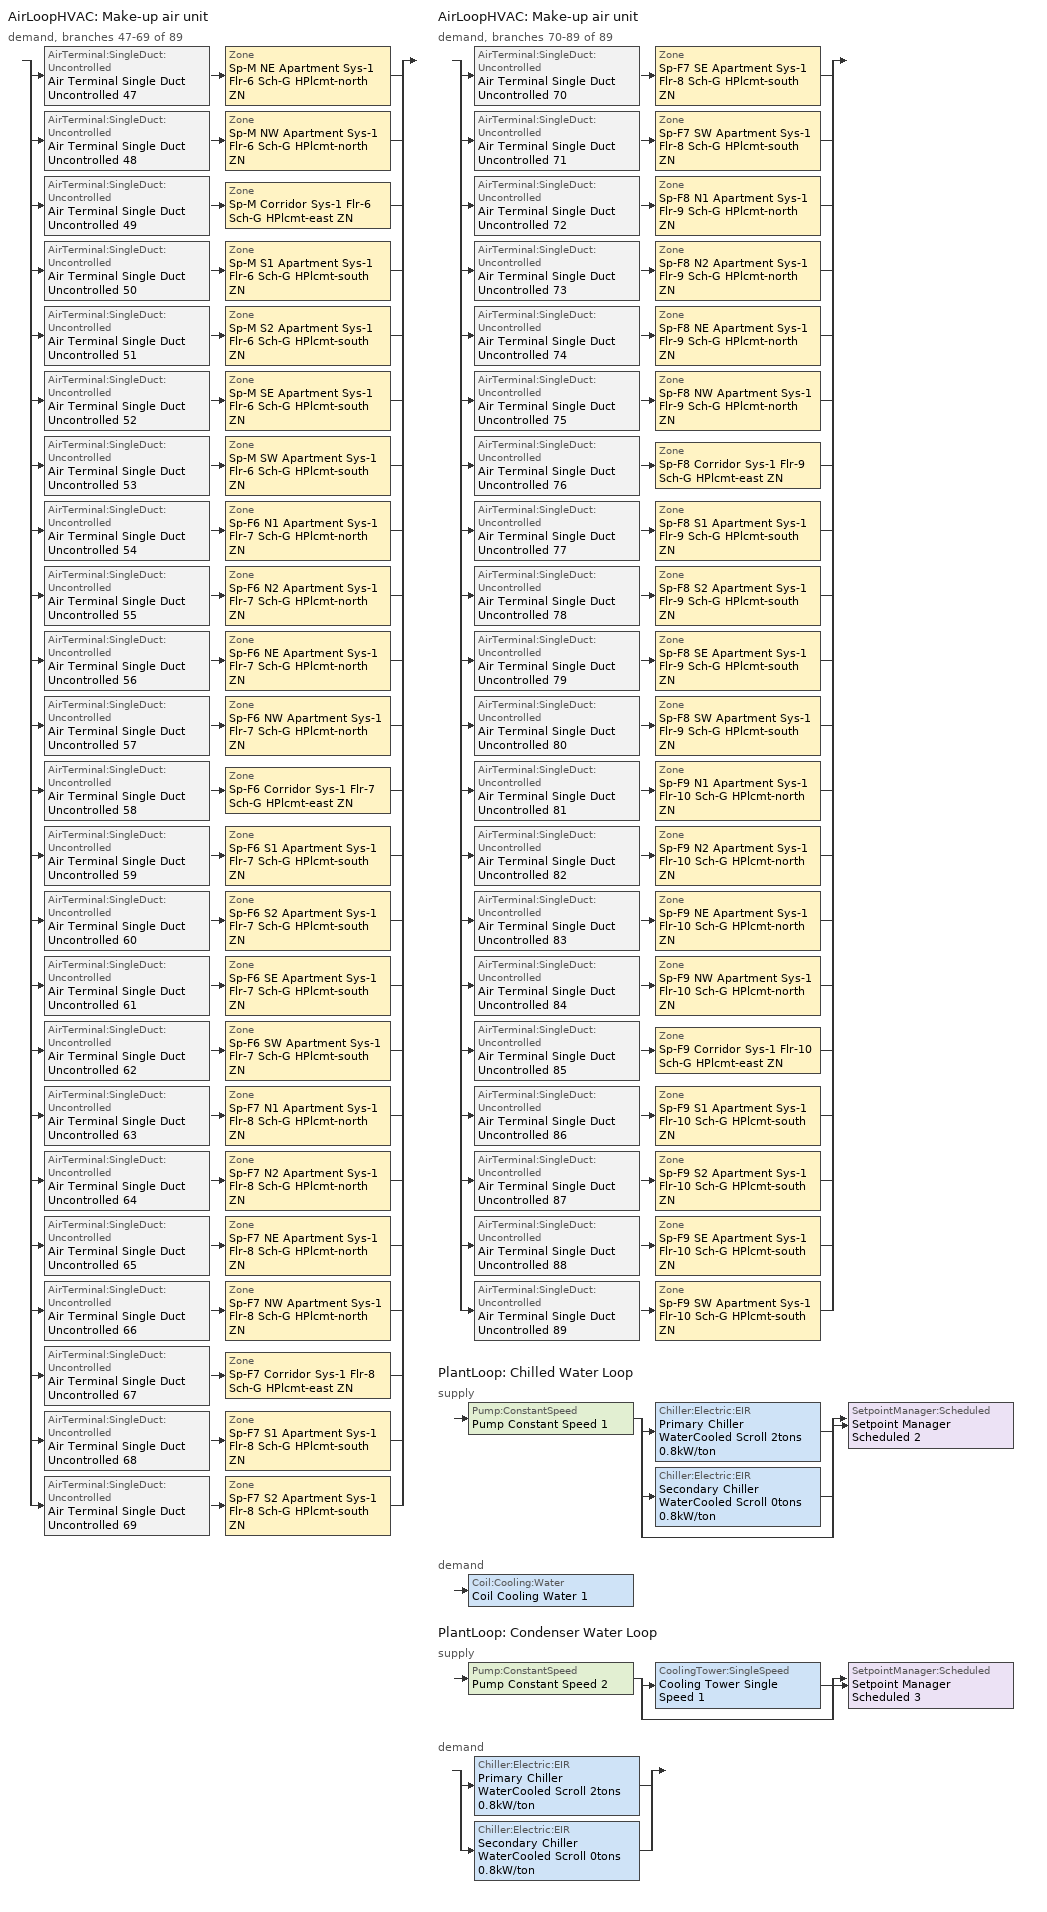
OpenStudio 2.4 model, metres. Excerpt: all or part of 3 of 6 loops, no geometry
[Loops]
AirLoopHVAC 'Make-up air unit'
 demand, branches 47-69 of 89: split
  | AirTerminal:SingleDuct:Uncontrolled 'Air Terminal Single Duct Uncontrolled 47' > Zone 'Sp-M NE Apartment Sys-1 Flr-6 Sch-G HPlcmt-north ZN'
  | AirTerminal:SingleDuct:Uncontrolled 'Air Terminal Single Duct Uncontrolled 48' > Zone 'Sp-M NW Apartment Sys-1 Flr-6 Sch-G HPlcmt-north ZN'
  | AirTerminal:SingleDuct:Uncontrolled 'Air Terminal Single Duct Uncontrolled 49' > Zone 'Sp-M Corridor Sys-1 Flr-6 Sch-G HPlcmt-east ZN'
  | AirTerminal:SingleDuct:Uncontrolled 'Air Terminal Single Duct Uncontrolled 50' > Zone 'Sp-M S1 Apartment Sys-1 Flr-6 Sch-G HPlcmt-south ZN'
  | AirTerminal:SingleDuct:Uncontrolled 'Air Terminal Single Duct Uncontrolled 51' > Zone 'Sp-M S2 Apartment Sys-1 Flr-6 Sch-G HPlcmt-south ZN'
  | AirTerminal:SingleDuct:Uncontrolled 'Air Terminal Single Duct Uncontrolled 52' > Zone 'Sp-M SE Apartment Sys-1 Flr-6 Sch-G HPlcmt-south ZN'
  | AirTerminal:SingleDuct:Uncontrolled 'Air Terminal Single Duct Uncontrolled 53' > Zone 'Sp-M SW Apartment Sys-1 Flr-6 Sch-G HPlcmt-south ZN'
  | AirTerminal:SingleDuct:Uncontrolled 'Air Terminal Single Duct Uncontrolled 54' > Zone 'Sp-F6 N1 Apartment Sys-1 Flr-7 Sch-G HPlcmt-north ZN'
  | AirTerminal:SingleDuct:Uncontrolled 'Air Terminal Single Duct Uncontrolled 55' > Zone 'Sp-F6 N2 Apartment Sys-1 Flr-7 Sch-G HPlcmt-north ZN'
  | AirTerminal:SingleDuct:Uncontrolled 'Air Terminal Single Duct Uncontrolled 56' > Zone 'Sp-F6 NE Apartment Sys-1 Flr-7 Sch-G HPlcmt-north ZN'
  | AirTerminal:SingleDuct:Uncontrolled 'Air Terminal Single Duct Uncontrolled 57' > Zone 'Sp-F6 NW Apartment Sys-1 Flr-7 Sch-G HPlcmt-north ZN'
  | AirTerminal:SingleDuct:Uncontrolled 'Air Terminal Single Duct Uncontrolled 58' > Zone 'Sp-F6 Corridor Sys-1 Flr-7 Sch-G HPlcmt-east ZN'
  | AirTerminal:SingleDuct:Uncontrolled 'Air Terminal Single Duct Uncontrolled 59' > Zone 'Sp-F6 S1 Apartment Sys-1 Flr-7 Sch-G HPlcmt-south ZN'
  | AirTerminal:SingleDuct:Uncontrolled 'Air Terminal Single Duct Uncontrolled 60' > Zone 'Sp-F6 S2 Apartment Sys-1 Flr-7 Sch-G HPlcmt-south ZN'
  | AirTerminal:SingleDuct:Uncontrolled 'Air Terminal Single Duct Uncontrolled 61' > Zone 'Sp-F6 SE Apartment Sys-1 Flr-7 Sch-G HPlcmt-south ZN'
  | AirTerminal:SingleDuct:Uncontrolled 'Air Terminal Single Duct Uncontrolled 62' > Zone 'Sp-F6 SW Apartment Sys-1 Flr-7 Sch-G HPlcmt-south ZN'
  | AirTerminal:SingleDuct:Uncontrolled 'Air Terminal Single Duct Uncontrolled 63' > Zone 'Sp-F7 N1 Apartment Sys-1 Flr-8 Sch-G HPlcmt-north ZN'
  | AirTerminal:SingleDuct:Uncontrolled 'Air Terminal Single Duct Uncontrolled 64' > Zone 'Sp-F7 N2 Apartment Sys-1 Flr-8 Sch-G HPlcmt-north ZN'
  | AirTerminal:SingleDuct:Uncontrolled 'Air Terminal Single Duct Uncontrolled 65' > Zone 'Sp-F7 NE Apartment Sys-1 Flr-8 Sch-G HPlcmt-north ZN'
  | AirTerminal:SingleDuct:Uncontrolled 'Air Terminal Single Duct Uncontrolled 66' > Zone 'Sp-F7 NW Apartment Sys-1 Flr-8 Sch-G HPlcmt-north ZN'
  | AirTerminal:SingleDuct:Uncontrolled 'Air Terminal Single Duct Uncontrolled 67' > Zone 'Sp-F7 Corridor Sys-1 Flr-8 Sch-G HPlcmt-east ZN'
  | AirTerminal:SingleDuct:Uncontrolled 'Air Terminal Single Duct Uncontrolled 68' > Zone 'Sp-F7 S1 Apartment Sys-1 Flr-8 Sch-G HPlcmt-south ZN'
  | AirTerminal:SingleDuct:Uncontrolled 'Air Terminal Single Duct Uncontrolled 69' > Zone 'Sp-F7 S2 Apartment Sys-1 Flr-8 Sch-G HPlcmt-south ZN'
AirLoopHVAC 'Make-up air unit'
 demand, branches 70-89 of 89: split
  | AirTerminal:SingleDuct:Uncontrolled 'Air Terminal Single Duct Uncontrolled 70' > Zone 'Sp-F7 SE Apartment Sys-1 Flr-8 Sch-G HPlcmt-south ZN'
  | AirTerminal:SingleDuct:Uncontrolled 'Air Terminal Single Duct Uncontrolled 71' > Zone 'Sp-F7 SW Apartment Sys-1 Flr-8 Sch-G HPlcmt-south ZN'
  | AirTerminal:SingleDuct:Uncontrolled 'Air Terminal Single Duct Uncontrolled 72' > Zone 'Sp-F8 N1 Apartment Sys-1 Flr-9 Sch-G HPlcmt-north ZN'
  | AirTerminal:SingleDuct:Uncontrolled 'Air Terminal Single Duct Uncontrolled 73' > Zone 'Sp-F8 N2 Apartment Sys-1 Flr-9 Sch-G HPlcmt-north ZN'
  | AirTerminal:SingleDuct:Uncontrolled 'Air Terminal Single Duct Uncontrolled 74' > Zone 'Sp-F8 NE Apartment Sys-1 Flr-9 Sch-G HPlcmt-north ZN'
  | AirTerminal:SingleDuct:Uncontrolled 'Air Terminal Single Duct Uncontrolled 75' > Zone 'Sp-F8 NW Apartment Sys-1 Flr-9 Sch-G HPlcmt-north ZN'
  | AirTerminal:SingleDuct:Uncontrolled 'Air Terminal Single Duct Uncontrolled 76' > Zone 'Sp-F8 Corridor Sys-1 Flr-9 Sch-G HPlcmt-east ZN'
  | AirTerminal:SingleDuct:Uncontrolled 'Air Terminal Single Duct Uncontrolled 77' > Zone 'Sp-F8 S1 Apartment Sys-1 Flr-9 Sch-G HPlcmt-south ZN'
  | AirTerminal:SingleDuct:Uncontrolled 'Air Terminal Single Duct Uncontrolled 78' > Zone 'Sp-F8 S2 Apartment Sys-1 Flr-9 Sch-G HPlcmt-south ZN'
  | AirTerminal:SingleDuct:Uncontrolled 'Air Terminal Single Duct Uncontrolled 79' > Zone 'Sp-F8 SE Apartment Sys-1 Flr-9 Sch-G HPlcmt-south ZN'
  | AirTerminal:SingleDuct:Uncontrolled 'Air Terminal Single Duct Uncontrolled 80' > Zone 'Sp-F8 SW Apartment Sys-1 Flr-9 Sch-G HPlcmt-south ZN'
  | AirTerminal:SingleDuct:Uncontrolled 'Air Terminal Single Duct Uncontrolled 81' > Zone 'Sp-F9 N1 Apartment Sys-1 Flr-10 Sch-G HPlcmt-north ZN'
  | AirTerminal:SingleDuct:Uncontrolled 'Air Terminal Single Duct Uncontrolled 82' > Zone 'Sp-F9 N2 Apartment Sys-1 Flr-10 Sch-G HPlcmt-north ZN'
  | AirTerminal:SingleDuct:Uncontrolled 'Air Terminal Single Duct Uncontrolled 83' > Zone 'Sp-F9 NE Apartment Sys-1 Flr-10 Sch-G HPlcmt-north ZN'
  | AirTerminal:SingleDuct:Uncontrolled 'Air Terminal Single Duct Uncontrolled 84' > Zone 'Sp-F9 NW Apartment Sys-1 Flr-10 Sch-G HPlcmt-north ZN'
  | AirTerminal:SingleDuct:Uncontrolled 'Air Terminal Single Duct Uncontrolled 85' > Zone 'Sp-F9 Corridor Sys-1 Flr-10 Sch-G HPlcmt-east ZN'
  | AirTerminal:SingleDuct:Uncontrolled 'Air Terminal Single Duct Uncontrolled 86' > Zone 'Sp-F9 S1 Apartment Sys-1 Flr-10 Sch-G HPlcmt-south ZN'
  | AirTerminal:SingleDuct:Uncontrolled 'Air Terminal Single Duct Uncontrolled 87' > Zone 'Sp-F9 S2 Apartment Sys-1 Flr-10 Sch-G HPlcmt-south ZN'
  | AirTerminal:SingleDuct:Uncontrolled 'Air Terminal Single Duct Uncontrolled 88' > Zone 'Sp-F9 SE Apartment Sys-1 Flr-10 Sch-G HPlcmt-south ZN'
  | AirTerminal:SingleDuct:Uncontrolled 'Air Terminal Single Duct Uncontrolled 89' > Zone 'Sp-F9 SW Apartment Sys-1 Flr-10 Sch-G HPlcmt-south ZN'
PlantLoop 'Chilled Water Loop'
 supply: Pump:ConstantSpeed 'Pump Constant Speed 1' > split
  | Chiller:Electric:EIR 'Primary Chiller WaterCooled Scroll 2tons 0.8kW/ton'
  | Chiller:Electric:EIR 'Secondary Chiller WaterCooled Scroll 0tons 0.8kW/ton'
  | bypass
  join > SetpointManager:Scheduled 'Setpoint Manager Scheduled 2'
 demand: Coil:Cooling:Water 'Coil Cooling Water 1'
PlantLoop 'Condenser Water Loop'
 supply: Pump:ConstantSpeed 'Pump Constant Speed 2' > split
  | CoolingTower:SingleSpeed 'Cooling Tower Single Speed 1'
  | bypass
  join > SetpointManager:Scheduled 'Setpoint Manager Scheduled 3'
 demand: split
  | Chiller:Electric:EIR 'Primary Chiller WaterCooled Scroll 2tons 0.8kW/ton'
  | Chiller:Electric:EIR 'Secondary Chiller WaterCooled Scroll 0tons 0.8kW/ton'
[Sizing:Zone] Zone Cooling Design Supply Air Temperature Input Method=SupplyAirTemperature; Zone Cooling Design Supply Air Temperature {C}=13; Zone Cooling Design Supply Air Temperature Difference {deltaC}=11.11; Zone Heating Design Supply Air Temperature Input Method=SupplyAirTemperature; Zone Heating Design Supply Air Temperature {C}=43; Zone Heating Design Supply Air Temperature Difference {deltaC}=11.11; Zone Cooling Design Supply Air Humidity Ratio {kg-H2O/kg-air}=0.0085; Zone Heating Design Supply Air Humidity Ratio {kg-H2O/kg-air}=0.008; Zone Heating Sizing Factor=1.3; Zone Cooling Sizing Factor=1.1; Cooling Design Air Flow Method=DesignDay; Heating Design Air Flow Method=DesignDay; Account for Dedicated Outdoor Air System=No; Dedicated Outdoor Air System Control Strategy=NeutralSupplyAir; Dedicated Outdoor Air Low Setpoint Temperature for Design {C}=autosize; Dedicated Outdoor Air High Setpoint Temperature for Design {C}=autosize
Sp-M NE Apartment Sys-1 Flr-6 Sch-G HPlcmt-north ZN; Sp-M NW Apartment Sys-1 Flr-6 Sch-G HPlcmt-north ZN; Sp-M Corridor Sys-1 Flr-6 Sch-G HPlcmt-east ZN; Sp-M S1 Apartment Sys-1 Flr-6 Sch-G HPlcmt-south ZN; Sp-M S2 Apartment Sys-1 Flr-6 Sch-G HPlcmt-south ZN; Sp-M SE Apartment Sys-1 Flr-6 Sch-G HPlcmt-south ZN; Sp-M SW Apartment Sys-1 Flr-6 Sch-G HPlcmt-south ZN; Sp-F6 N1 Apartment Sys-1 Flr-7 Sch-G HPlcmt-north ZN; Sp-F6 N2 Apartment Sys-1 Flr-7 Sch-G HPlcmt-north ZN; Sp-F6 NE Apartment Sys-1 Flr-7 Sch-G HPlcmt-north ZN; Sp-F6 NW Apartment Sys-1 Flr-7 Sch-G HPlcmt-north ZN; Sp-F6 Corridor Sys-1 Flr-7 Sch-G HPlcmt-east ZN; Sp-F6 S1 Apartment Sys-1 Flr-7 Sch-G HPlcmt-south ZN; Sp-F6 S2 Apartment Sys-1 Flr-7 Sch-G HPlcmt-south ZN; Sp-F6 SE Apartment Sys-1 Flr-7 Sch-G HPlcmt-south ZN; Sp-F6 SW Apartment Sys-1 Flr-7 Sch-G HPlcmt-south ZN; Sp-F7 N1 Apartment Sys-1 Flr-8 Sch-G HPlcmt-north ZN; Sp-F7 N2 Apartment Sys-1 Flr-8 Sch-G HPlcmt-north ZN; Sp-F7 NE Apartment Sys-1 Flr-8 Sch-G HPlcmt-north ZN; Sp-F7 NW Apartment Sys-1 Flr-8 Sch-G HPlcmt-north ZN; Sp-F7 Corridor Sys-1 Flr-8 Sch-G HPlcmt-east ZN; Sp-F7 S1 Apartment Sys-1 Flr-8 Sch-G HPlcmt-south ZN; Sp-F7 S2 Apartment Sys-1 Flr-8 Sch-G HPlcmt-south ZN; Sp-F7 SE Apartment Sys-1 Flr-8 Sch-G HPlcmt-south ZN; Sp-F7 SW Apartment Sys-1 Flr-8 Sch-G HPlcmt-south ZN; Sp-F8 N1 Apartment Sys-1 Flr-9 Sch-G HPlcmt-north ZN; Sp-F8 N2 Apartment Sys-1 Flr-9 Sch-G HPlcmt-north ZN; Sp-F8 NE Apartment Sys-1 Flr-9 Sch-G HPlcmt-north ZN; Sp-F8 NW Apartment Sys-1 Flr-9 Sch-G HPlcmt-north ZN; Sp-F8 Corridor Sys-1 Flr-9 Sch-G HPlcmt-east ZN; Sp-F8 S1 Apartment Sys-1 Flr-9 Sch-G HPlcmt-south ZN; Sp-F8 S2 Apartment Sys-1 Flr-9 Sch-G HPlcmt-south ZN; Sp-F8 SE Apartment Sys-1 Flr-9 Sch-G HPlcmt-south ZN; Sp-F8 SW Apartment Sys-1 Flr-9 Sch-G HPlcmt-south ZN; Sp-F9 N1 Apartment Sys-1 Flr-10 Sch-G HPlcmt-north ZN; Sp-F9 N2 Apartment Sys-1 Flr-10 Sch-G HPlcmt-north ZN; Sp-F9 NE Apartment Sys-1 Flr-10 Sch-G HPlcmt-north ZN; Sp-F9 NW Apartment Sys-1 Flr-10 Sch-G HPlcmt-north ZN; Sp-F9 Corridor Sys-1 Flr-10 Sch-G HPlcmt-east ZN; Sp-F9 S1 Apartment Sys-1 Flr-10 Sch-G HPlcmt-south ZN; Sp-F9 S2 Apartment Sys-1 Flr-10 Sch-G HPlcmt-south ZN; Sp-F9 SE Apartment Sys-1 Flr-10 Sch-G HPlcmt-south ZN; Sp-F9 SW Apartment Sys-1 Flr-10 Sch-G HPlcmt-south ZN
[Zone equipment]
Sp-M NE Apartment Sys-1 Flr-6 Sch-G HPlcmt-north ZN: Sp-M NE Apartment Sys-1 Flr-6 Sch-G HPlcmt-north ZN PTAC, Zone HVAC Baseboard Convective Water 47, Air Terminal Single Duct Uncontrolled 47
Sp-M NW Apartment Sys-1 Flr-6 Sch-G HPlcmt-north ZN: Sp-M NW Apartment Sys-1 Flr-6 Sch-G HPlcmt-north ZN PTAC, Zone HVAC Baseboard Convective Water 48, Air Terminal Single Duct Uncontrolled 48
Sp-M Corridor Sys-1 Flr-6 Sch-G HPlcmt-east ZN: Sp-M Corridor Sys-1 Flr-6 Sch-G HPlcmt-east ZN PTAC, Zone HVAC Baseboard Convective Water 49, Air Terminal Single Duct Uncontrolled 49
Sp-M S1 Apartment Sys-1 Flr-6 Sch-G HPlcmt-south ZN: Sp-M S1 Apartment Sys-1 Flr-6 Sch-G HPlcmt-south ZN PTAC, Zone HVAC Baseboard Convective Water 50, Air Terminal Single Duct Uncontrolled 50
Sp-M S2 Apartment Sys-1 Flr-6 Sch-G HPlcmt-south ZN: Sp-M S2 Apartment Sys-1 Flr-6 Sch-G HPlcmt-south ZN PTAC, Zone HVAC Baseboard Convective Water 51, Air Terminal Single Duct Uncontrolled 51
Sp-M SE Apartment Sys-1 Flr-6 Sch-G HPlcmt-south ZN: Sp-M SE Apartment Sys-1 Flr-6 Sch-G HPlcmt-south ZN PTAC, Zone HVAC Baseboard Convective Water 52, Air Terminal Single Duct Uncontrolled 52
Sp-M SW Apartment Sys-1 Flr-6 Sch-G HPlcmt-south ZN: Sp-M SW Apartment Sys-1 Flr-6 Sch-G HPlcmt-south ZN PTAC, Zone HVAC Baseboard Convective Water 53, Air Terminal Single Duct Uncontrolled 53
Sp-F6 N1 Apartment Sys-1 Flr-7 Sch-G HPlcmt-north ZN: Sp-F6 N1 Apartment Sys-1 Flr-7 Sch-G HPlcmt-north ZN PTAC, Zone HVAC Baseboard Convective Water 54, Air Terminal Single Duct Uncontrolled 54
Sp-F6 N2 Apartment Sys-1 Flr-7 Sch-G HPlcmt-north ZN: Sp-F6 N2 Apartment Sys-1 Flr-7 Sch-G HPlcmt-north ZN PTAC, Zone HVAC Baseboard Convective Water 55, Air Terminal Single Duct Uncontrolled 55
Sp-F6 NE Apartment Sys-1 Flr-7 Sch-G HPlcmt-north ZN: Sp-F6 NE Apartment Sys-1 Flr-7 Sch-G HPlcmt-north ZN PTAC, Zone HVAC Baseboard Convective Water 56, Air Terminal Single Duct Uncontrolled 56
Sp-F6 NW Apartment Sys-1 Flr-7 Sch-G HPlcmt-north ZN: Sp-F6 NW Apartment Sys-1 Flr-7 Sch-G HPlcmt-north ZN PTAC, Zone HVAC Baseboard Convective Water 57, Air Terminal Single Duct Uncontrolled 57
Sp-F6 Corridor Sys-1 Flr-7 Sch-G HPlcmt-east ZN: Sp-F6 Corridor Sys-1 Flr-7 Sch-G HPlcmt-east ZN PTAC, Zone HVAC Baseboard Convective Water 58, Air Terminal Single Duct Uncontrolled 58
Sp-F6 S1 Apartment Sys-1 Flr-7 Sch-G HPlcmt-south ZN: Sp-F6 S1 Apartment Sys-1 Flr-7 Sch-G HPlcmt-south ZN PTAC, Zone HVAC Baseboard Convective Water 59, Air Terminal Single Duct Uncontrolled 59
Sp-F6 S2 Apartment Sys-1 Flr-7 Sch-G HPlcmt-south ZN: Sp-F6 S2 Apartment Sys-1 Flr-7 Sch-G HPlcmt-south ZN PTAC, Zone HVAC Baseboard Convective Water 60, Air Terminal Single Duct Uncontrolled 60
Sp-F6 SE Apartment Sys-1 Flr-7 Sch-G HPlcmt-south ZN: Sp-F6 SE Apartment Sys-1 Flr-7 Sch-G HPlcmt-south ZN PTAC, Zone HVAC Baseboard Convective Water 61, Air Terminal Single Duct Uncontrolled 61
Sp-F6 SW Apartment Sys-1 Flr-7 Sch-G HPlcmt-south ZN: Sp-F6 SW Apartment Sys-1 Flr-7 Sch-G HPlcmt-south ZN PTAC, Zone HVAC Baseboard Convective Water 62, Air Terminal Single Duct Uncontrolled 62
Sp-F7 N1 Apartment Sys-1 Flr-8 Sch-G HPlcmt-north ZN: Sp-F7 N1 Apartment Sys-1 Flr-8 Sch-G HPlcmt-north ZN PTAC, Zone HVAC Baseboard Convective Water 63, Air Terminal Single Duct Uncontrolled 63
Sp-F7 N2 Apartment Sys-1 Flr-8 Sch-G HPlcmt-north ZN: Sp-F7 N2 Apartment Sys-1 Flr-8 Sch-G HPlcmt-north ZN PTAC, Zone HVAC Baseboard Convective Water 64, Air Terminal Single Duct Uncontrolled 64
Sp-F7 NE Apartment Sys-1 Flr-8 Sch-G HPlcmt-north ZN: Sp-F7 NE Apartment Sys-1 Flr-8 Sch-G HPlcmt-north ZN PTAC, Zone HVAC Baseboard Convective Water 65, Air Terminal Single Duct Uncontrolled 65
Sp-F7 NW Apartment Sys-1 Flr-8 Sch-G HPlcmt-north ZN: Sp-F7 NW Apartment Sys-1 Flr-8 Sch-G HPlcmt-north ZN PTAC, Zone HVAC Baseboard Convective Water 66, Air Terminal Single Duct Uncontrolled 66
Sp-F7 Corridor Sys-1 Flr-8 Sch-G HPlcmt-east ZN: Sp-F7 Corridor Sys-1 Flr-8 Sch-G HPlcmt-east ZN PTAC, Zone HVAC Baseboard Convective Water 67, Air Terminal Single Duct Uncontrolled 67
Sp-F7 S1 Apartment Sys-1 Flr-8 Sch-G HPlcmt-south ZN: Sp-F7 S1 Apartment Sys-1 Flr-8 Sch-G HPlcmt-south ZN PTAC, Zone HVAC Baseboard Convective Water 68, Air Terminal Single Duct Uncontrolled 68
Sp-F7 S2 Apartment Sys-1 Flr-8 Sch-G HPlcmt-south ZN: Sp-F7 S2 Apartment Sys-1 Flr-8 Sch-G HPlcmt-south ZN PTAC, Zone HVAC Baseboard Convective Water 69, Air Terminal Single Duct Uncontrolled 69
Sp-F7 SE Apartment Sys-1 Flr-8 Sch-G HPlcmt-south ZN: Sp-F7 SE Apartment Sys-1 Flr-8 Sch-G HPlcmt-south ZN PTAC, Zone HVAC Baseboard Convective Water 70, Air Terminal Single Duct Uncontrolled 70
Sp-F7 SW Apartment Sys-1 Flr-8 Sch-G HPlcmt-south ZN: Sp-F7 SW Apartment Sys-1 Flr-8 Sch-G HPlcmt-south ZN PTAC, Zone HVAC Baseboard Convective Water 71, Air Terminal Single Duct Uncontrolled 71
Sp-F8 N1 Apartment Sys-1 Flr-9 Sch-G HPlcmt-north ZN: Sp-F8 N1 Apartment Sys-1 Flr-9 Sch-G HPlcmt-north ZN PTAC, Zone HVAC Baseboard Convective Water 72, Air Terminal Single Duct Uncontrolled 72
Sp-F8 N2 Apartment Sys-1 Flr-9 Sch-G HPlcmt-north ZN: Sp-F8 N2 Apartment Sys-1 Flr-9 Sch-G HPlcmt-north ZN PTAC, Zone HVAC Baseboard Convective Water 73, Air Terminal Single Duct Uncontrolled 73
Sp-F8 NE Apartment Sys-1 Flr-9 Sch-G HPlcmt-north ZN: Sp-F8 NE Apartment Sys-1 Flr-9 Sch-G HPlcmt-north ZN PTAC, Zone HVAC Baseboard Convective Water 74, Air Terminal Single Duct Uncontrolled 74
Sp-F8 NW Apartment Sys-1 Flr-9 Sch-G HPlcmt-north ZN: Sp-F8 NW Apartment Sys-1 Flr-9 Sch-G HPlcmt-north ZN PTAC, Zone HVAC Baseboard Convective Water 75, Air Terminal Single Duct Uncontrolled 75
Sp-F8 Corridor Sys-1 Flr-9 Sch-G HPlcmt-east ZN: Sp-F8 Corridor Sys-1 Flr-9 Sch-G HPlcmt-east ZN PTAC, Zone HVAC Baseboard Convective Water 76, Air Terminal Single Duct Uncontrolled 76
Sp-F8 S1 Apartment Sys-1 Flr-9 Sch-G HPlcmt-south ZN: Sp-F8 S1 Apartment Sys-1 Flr-9 Sch-G HPlcmt-south ZN PTAC, Zone HVAC Baseboard Convective Water 77, Air Terminal Single Duct Uncontrolled 77
Sp-F8 S2 Apartment Sys-1 Flr-9 Sch-G HPlcmt-south ZN: Sp-F8 S2 Apartment Sys-1 Flr-9 Sch-G HPlcmt-south ZN PTAC, Zone HVAC Baseboard Convective Water 78, Air Terminal Single Duct Uncontrolled 78
Sp-F8 SE Apartment Sys-1 Flr-9 Sch-G HPlcmt-south ZN: Sp-F8 SE Apartment Sys-1 Flr-9 Sch-G HPlcmt-south ZN PTAC, Zone HVAC Baseboard Convective Water 79, Air Terminal Single Duct Uncontrolled 79
Sp-F8 SW Apartment Sys-1 Flr-9 Sch-G HPlcmt-south ZN: Sp-F8 SW Apartment Sys-1 Flr-9 Sch-G HPlcmt-south ZN PTAC, Zone HVAC Baseboard Convective Water 80, Air Terminal Single Duct Uncontrolled 80
Sp-F9 N1 Apartment Sys-1 Flr-10 Sch-G HPlcmt-north ZN: Sp-F9 N1 Apartment Sys-1 Flr-10 Sch-G HPlcmt-north ZN PTAC, Zone HVAC Baseboard Convective Water 81, Air Terminal Single Duct Uncontrolled 81
Sp-F9 N2 Apartment Sys-1 Flr-10 Sch-G HPlcmt-north ZN: Sp-F9 N2 Apartment Sys-1 Flr-10 Sch-G HPlcmt-north ZN PTAC, Zone HVAC Baseboard Convective Water 82, Air Terminal Single Duct Uncontrolled 82
Sp-F9 NE Apartment Sys-1 Flr-10 Sch-G HPlcmt-north ZN: Sp-F9 NE Apartment Sys-1 Flr-10 Sch-G HPlcmt-north ZN PTAC, Zone HVAC Baseboard Convective Water 83, Air Terminal Single Duct Uncontrolled 83
Sp-F9 NW Apartment Sys-1 Flr-10 Sch-G HPlcmt-north ZN: Sp-F9 NW Apartment Sys-1 Flr-10 Sch-G HPlcmt-north ZN PTAC, Zone HVAC Baseboard Convective Water 84, Air Terminal Single Duct Uncontrolled 84
Sp-F9 Corridor Sys-1 Flr-10 Sch-G HPlcmt-east ZN: Sp-F9 Corridor Sys-1 Flr-10 Sch-G HPlcmt-east ZN PTAC, Zone HVAC Baseboard Convective Water 85, Air Terminal Single Duct Uncontrolled 85
Sp-F9 S1 Apartment Sys-1 Flr-10 Sch-G HPlcmt-south ZN: Sp-F9 S1 Apartment Sys-1 Flr-10 Sch-G HPlcmt-south ZN PTAC, Zone HVAC Baseboard Convective Water 86, Air Terminal Single Duct Uncontrolled 86
Sp-F9 S2 Apartment Sys-1 Flr-10 Sch-G HPlcmt-south ZN: Sp-F9 S2 Apartment Sys-1 Flr-10 Sch-G HPlcmt-south ZN PTAC, Zone HVAC Baseboard Convective Water 87, Air Terminal Single Duct Uncontrolled 87
Sp-F9 SE Apartment Sys-1 Flr-10 Sch-G HPlcmt-south ZN: Sp-F9 SE Apartment Sys-1 Flr-10 Sch-G HPlcmt-south ZN PTAC, Zone HVAC Baseboard Convective Water 88, Air Terminal Single Duct Uncontrolled 88
Sp-F9 SW Apartment Sys-1 Flr-10 Sch-G HPlcmt-south ZN: Sp-F9 SW Apartment Sys-1 Flr-10 Sch-G HPlcmt-south ZN PTAC, Zone HVAC Baseboard Convective Water 89, Air Terminal Single Duct Uncontrolled 89
[PlantLoop] Glycol Concentration=0; Plant Loop Volume {m3}=Autocalculate; Load Distribution Scheme=Optimal
Chilled Water Loop; Condenser Water Loop
[Sizing:Plant] Loop Design Temperature Difference {deltaC}=6; Sizing Option=NonCoincident; Zone Timesteps in Averaging Window=1; Coincident Sizing Factor Mode=None
Name | Loop Type | Design Loop Exit Temperature {C}
Chilled Water Loop | Cooling | 7
Condenser Water Loop | Condenser | 29
[Fan:ConstantVolume] Availability Schedule=Always On Discrete; Fan Efficiency=0.39975; Pressure Rise {Pa}=640; Maximum Flow Rate {m3/s}=AutoSize; Motor Efficiency=0.615
Fan Constant Volume 48; Fan Constant Volume 49; Fan Constant Volume 50; Fan Constant Volume 51; Fan Constant Volume 52; Fan Constant Volume 53; Fan Constant Volume 54; Fan Constant Volume 55; Fan Constant Volume 56; Fan Constant Volume 57; Fan Constant Volume 58; Fan Constant Volume 59; Fan Constant Volume 60; Fan Constant Volume 61; Fan Constant Volume 62; Fan Constant Volume 63; Fan Constant Volume 64; Fan Constant Volume 65; Fan Constant Volume 66; Fan Constant Volume 67; Fan Constant Volume 68; Fan Constant Volume 69; Fan Constant Volume 70; Fan Constant Volume 71; Fan Constant Volume 72; Fan Constant Volume 73; Fan Constant Volume 74; Fan Constant Volume 75; Fan Constant Volume 76; Fan Constant Volume 77; Fan Constant Volume 78; Fan Constant Volume 79; Fan Constant Volume 80; Fan Constant Volume 81; Fan Constant Volume 82; Fan Constant Volume 83; Fan Constant Volume 84; Fan Constant Volume 85; Fan Constant Volume 86; Fan Constant Volume 87; Fan Constant Volume 88; Fan Constant Volume 89; Fan Constant Volume 90
[Coil:Cooling:DX:SingleSpeed] Availability Schedule=Always On Discrete; Rated Total Cooling Capacity {W}=autosize; Rated Sensible Heat Ratio=autosize; Rated Air Flow Rate {m3/s}=autosize; Rated Evaporator Fan Power Per Volume Flow Rate {W/(m3/s)}=773.3; Total Cooling Capacity Function of Temperature Curve=DXCOOL-NECB2011-REF-CAPFT; Total Cooling Capacity Function of Flow Fraction Curve=DXCOOL-NECB2011-REF-CAPFFLOW; Energy Input Ratio Function of Temperature Curve=DXCOOL-NECB2011-REF-COOLEIRFT; Energy Input Ratio Function of Flow Fraction Curve=DXCOOL-NECB2011-REF-COOLEIRFFLOW; Part Load Fraction Correlation Curve=DXCOOL-NECB2011-REF-COOLPLFFPLR; Condenser Type=AirCooled; Evaporative Condenser Effectiveness=0; Evaporative Condenser Air Flow Rate {m3/s}=Autosize; Evaporative Condenser Pump Rated Power Consumption {W}=Autosize; Crankcase Heater Capacity {W}=0; Maximum Outdoor Dry-Bulb Temperature for Crankcase Heater Operation {C}=0; Basin Heater Capacity {W/K}=0; Basin Heater Setpoint Temperature {C}=10
Name | Rated COP {W/W}
Coil Cooling DX Single Speed 48 10kBtu/hr 10.3EER | 3.48325
Coil Cooling DX Single Speed 49 12kBtu/hr 9.9EER | 3.36923
Coil Cooling DX Single Speed 50 8kBtu/hr 10.9EER | 3.6901
Coil Cooling DX Single Speed 51 10kBtu/hr 10.4EER | 3.53817
Coil Cooling DX Single Speed 52 10kBtu/hr 10.4EER | 3.53075
Coil Cooling DX Single Speed 53 13kBtu/hr 9.7EER | 3.29129
Coil Cooling DX Single Speed 54 14kBtu/hr 9.5EER | 3.2142
Coil Cooling DX Single Speed 55 6kBtu/hr 11.0EER; Coil Cooling DX Single Speed 73 6kBtu/hr 11.0EER | 3.72657
Coil Cooling DX Single Speed 56 6kBtu/hr 11.0EER; Coil Cooling DX Single Speed 65 6kBtu/hr 11.0EER | 3.72643
Coil Cooling DX Single Speed 57 10kBtu/hr 10.3EER | 3.48446
Coil Cooling DX Single Speed 58 12kBtu/hr 9.9EER | 3.3698
Coil Cooling DX Single Speed 59 8kBtu/hr 10.9EER | 3.69034
Coil Cooling DX Single Speed 60 10kBtu/hr 10.4EER | 3.5381
Coil Cooling DX Single Speed 61 10kBtu/hr 10.4EER | 3.53073
Coil Cooling DX Single Speed 62 13kBtu/hr 9.7EER | 3.29133
Coil Cooling DX Single Speed 63 14kBtu/hr 9.5EER | 3.21477
Coil Cooling DX Single Speed 64 6kBtu/hr 11.0EER | 3.72656
Coil Cooling DX Single Speed 66 10kBtu/hr 10.3EER | 3.48559
Coil Cooling DX Single Speed 67 12kBtu/hr 9.9EER | 3.37041
Coil Cooling DX Single Speed 68 8kBtu/hr 10.9EER | 3.69062
Coil Cooling DX Single Speed 69 10kBtu/hr 10.4EER | 3.53821
Coil Cooling DX Single Speed 70 10kBtu/hr 10.4EER | 3.53086
Coil Cooling DX Single Speed 71 13kBtu/hr 9.7EER | 3.29151
Coil Cooling DX Single Speed 72 14kBtu/hr 9.5EER | 3.21547
Coil Cooling DX Single Speed 74 6kBtu/hr 11.0EER | 3.72644
Coil Cooling DX Single Speed 75 10kBtu/hr 10.3EER | 3.4877
Coil Cooling DX Single Speed 76 12kBtu/hr 9.9EER | 3.37039
Coil Cooling DX Single Speed 77 8kBtu/hr 10.9EER | 3.69029
Coil Cooling DX Single Speed 78 10kBtu/hr 10.4EER | 3.53928
Coil Cooling DX Single Speed 79 10kBtu/hr 10.4EER | 3.53196
Coil Cooling DX Single Speed 80 13kBtu/hr 9.7EER | 3.29252
Coil Cooling DX Single Speed 81 14kBtu/hr 9.5EER | 3.21575
Coil Cooling DX Single Speed 82 7kBtu/hr 11.0EER | 3.72672
Coil Cooling DX Single Speed 83 6kBtu/hr 11.0EER | 3.72658
Coil Cooling DX Single Speed 84 10kBtu/hr 10.3EER | 3.49376
Coil Cooling DX Single Speed 85 12kBtu/hr 9.9EER | 3.35163
Coil Cooling DX Single Speed 86 8kBtu/hr 10.9EER | 3.67902
Coil Cooling DX Single Speed 87 10kBtu/hr 10.4EER | 3.53
Coil Cooling DX Single Speed 88 10kBtu/hr 10.4EER | 3.52193
Coil Cooling DX Single Speed 89 13kBtu/hr 9.7EER | 3.28064
Coil Cooling DX Single Speed 90 14kBtu/hr 9.4EER | 3.19752
[Controller:WaterCoil]
Controller Water Coil 3: Water Coil=Coil Cooling Water 1; Action=Reverse; Minimum Actuated Flow {m3/s}=0
[SetpointManager:Scheduled] Control Variable=Temperature
Name | Schedule
Setpoint Manager Scheduled 2 | CHW Temp
Setpoint Manager Scheduled 3 | CW Temp
[Coil:Heating:Electric] Availability Schedule=ON_OFF_ALWAYS_OFF
Coil Heating Electric 47; Coil Heating Electric 48; Coil Heating Electric 49; Coil Heating Electric 50; Coil Heating Electric 51; Coil Heating Electric 52; Coil Heating Electric 53; Coil Heating Electric 54; Coil Heating Electric 55; Coil Heating Electric 56; Coil Heating Electric 57; Coil Heating Electric 58; Coil Heating Electric 59; Coil Heating Electric 60; Coil Heating Electric 61; Coil Heating Electric 62; Coil Heating Electric 63; Coil Heating Electric 64; Coil Heating Electric 65; Coil Heating Electric 66; Coil Heating Electric 67; Coil Heating Electric 68; Coil Heating Electric 69; Coil Heating Electric 70; Coil Heating Electric 71; Coil Heating Electric 72; Coil Heating Electric 73; Coil Heating Electric 74; Coil Heating Electric 75; Coil Heating Electric 76; Coil Heating Electric 77; Coil Heating Electric 78; Coil Heating Electric 79; Coil Heating Electric 80; Coil Heating Electric 81; Coil Heating Electric 82; Coil Heating Electric 83; Coil Heating Electric 84; Coil Heating Electric 85; Coil Heating Electric 86; Coil Heating Electric 87; Coil Heating Electric 88; Coil Heating Electric 89
[ZoneHVAC:PackagedTerminalAirConditioner] Availability Schedule=Always On Discrete; Supply Air Flow Rate During Cooling Operation {m3/s}=Autosize; Supply Air Flow Rate During Heating Operation {m3/s}=Autosize; Supply Air Flow Rate When No Cooling or Heating is Needed {m3/s}=Autosize; Outdoor Air Flow Rate During Cooling Operation {m3/s}=Autosize; Outdoor Air Flow Rate During Heating Operation {m3/s}=Autosize; Outdoor Air Flow Rate When No Cooling or Heating is Needed {m3/s}=Autosize; Fan Placement=DrawThrough
Name | Supply Air Fan | Heating Coil | Cooling Coil
Sp-M NE Apartment Sys-1 Flr-6 Sch-G HPlcmt-north ZN PTAC | Fan Constant Volume 48 | Coil Heating Electric 47 | Coil Cooling DX Single Speed 48 10kBtu/hr 10.3EER
Sp-M NW Apartment Sys-1 Flr-6 Sch-G HPlcmt-north ZN PTAC | Fan Constant Volume 49 | Coil Heating Electric 48 | Coil Cooling DX Single Speed 49 12kBtu/hr 9.9EER
Sp-M Corridor Sys-1 Flr-6 Sch-G HPlcmt-east ZN PTAC | Fan Constant Volume 50 | Coil Heating Electric 49 | Coil Cooling DX Single Speed 50 8kBtu/hr 10.9EER
Sp-M S1 Apartment Sys-1 Flr-6 Sch-G HPlcmt-south ZN PTAC | Fan Constant Volume 51 | Coil Heating Electric 50 | Coil Cooling DX Single Speed 51 10kBtu/hr 10.4EER
Sp-M S2 Apartment Sys-1 Flr-6 Sch-G HPlcmt-south ZN PTAC | Fan Constant Volume 52 | Coil Heating Electric 51 | Coil Cooling DX Single Speed 52 10kBtu/hr 10.4EER
Sp-M SE Apartment Sys-1 Flr-6 Sch-G HPlcmt-south ZN PTAC | Fan Constant Volume 53 | Coil Heating Electric 52 | Coil Cooling DX Single Speed 53 13kBtu/hr 9.7EER
Sp-M SW Apartment Sys-1 Flr-6 Sch-G HPlcmt-south ZN PTAC | Fan Constant Volume 54 | Coil Heating Electric 53 | Coil Cooling DX Single Speed 54 14kBtu/hr 9.5EER
Sp-F6 N1 Apartment Sys-1 Flr-7 Sch-G HPlcmt-north ZN PTAC | Fan Constant Volume 55 | Coil Heating Electric 54 | Coil Cooling DX Single Speed 55 6kBtu/hr 11.0EER
Sp-F6 N2 Apartment Sys-1 Flr-7 Sch-G HPlcmt-north ZN PTAC | Fan Constant Volume 56 | Coil Heating Electric 55 | Coil Cooling DX Single Speed 56 6kBtu/hr 11.0EER
Sp-F6 NE Apartment Sys-1 Flr-7 Sch-G HPlcmt-north ZN PTAC | Fan Constant Volume 57 | Coil Heating Electric 56 | Coil Cooling DX Single Speed 57 10kBtu/hr 10.3EER
Sp-F6 NW Apartment Sys-1 Flr-7 Sch-G HPlcmt-north ZN PTAC | Fan Constant Volume 58 | Coil Heating Electric 57 | Coil Cooling DX Single Speed 58 12kBtu/hr 9.9EER
Sp-F6 Corridor Sys-1 Flr-7 Sch-G HPlcmt-east ZN PTAC | Fan Constant Volume 59 | Coil Heating Electric 58 | Coil Cooling DX Single Speed 59 8kBtu/hr 10.9EER
Sp-F6 S1 Apartment Sys-1 Flr-7 Sch-G HPlcmt-south ZN PTAC | Fan Constant Volume 60 | Coil Heating Electric 59 | Coil Cooling DX Single Speed 60 10kBtu/hr 10.4EER
Sp-F6 S2 Apartment Sys-1 Flr-7 Sch-G HPlcmt-south ZN PTAC | Fan Constant Volume 61 | Coil Heating Electric 60 | Coil Cooling DX Single Speed 61 10kBtu/hr 10.4EER
Sp-F6 SE Apartment Sys-1 Flr-7 Sch-G HPlcmt-south ZN PTAC | Fan Constant Volume 62 | Coil Heating Electric 61 | Coil Cooling DX Single Speed 62 13kBtu/hr 9.7EER
Sp-F6 SW Apartment Sys-1 Flr-7 Sch-G HPlcmt-south ZN PTAC | Fan Constant Volume 63 | Coil Heating Electric 62 | Coil Cooling DX Single Speed 63 14kBtu/hr 9.5EER
Sp-F7 N1 Apartment Sys-1 Flr-8 Sch-G HPlcmt-north ZN PTAC | Fan Constant Volume 64 | Coil Heating Electric 63 | Coil Cooling DX Single Speed 64 6kBtu/hr 11.0EER
Sp-F7 N2 Apartment Sys-1 Flr-8 Sch-G HPlcmt-north ZN PTAC | Fan Constant Volume 65 | Coil Heating Electric 64 | Coil Cooling DX Single Speed 65 6kBtu/hr 11.0EER
Sp-F7 NE Apartment Sys-1 Flr-8 Sch-G HPlcmt-north ZN PTAC | Fan Constant Volume 66 | Coil Heating Electric 65 | Coil Cooling DX Single Speed 66 10kBtu/hr 10.3EER
Sp-F7 NW Apartment Sys-1 Flr-8 Sch-G HPlcmt-north ZN PTAC | Fan Constant Volume 67 | Coil Heating Electric 66 | Coil Cooling DX Single Speed 67 12kBtu/hr 9.9EER
Sp-F7 Corridor Sys-1 Flr-8 Sch-G HPlcmt-east ZN PTAC | Fan Constant Volume 68 | Coil Heating Electric 67 | Coil Cooling DX Single Speed 68 8kBtu/hr 10.9EER
Sp-F7 S1 Apartment Sys-1 Flr-8 Sch-G HPlcmt-south ZN PTAC | Fan Constant Volume 69 | Coil Heating Electric 68 | Coil Cooling DX Single Speed 69 10kBtu/hr 10.4EER
Sp-F7 S2 Apartment Sys-1 Flr-8 Sch-G HPlcmt-south ZN PTAC | Fan Constant Volume 70 | Coil Heating Electric 69 | Coil Cooling DX Single Speed 70 10kBtu/hr 10.4EER
Sp-F7 SE Apartment Sys-1 Flr-8 Sch-G HPlcmt-south ZN PTAC | Fan Constant Volume 71 | Coil Heating Electric 70 | Coil Cooling DX Single Speed 71 13kBtu/hr 9.7EER
Sp-F7 SW Apartment Sys-1 Flr-8 Sch-G HPlcmt-south ZN PTAC | Fan Constant Volume 72 | Coil Heating Electric 71 | Coil Cooling DX Single Speed 72 14kBtu/hr 9.5EER
Sp-F8 N1 Apartment Sys-1 Flr-9 Sch-G HPlcmt-north ZN PTAC | Fan Constant Volume 73 | Coil Heating Electric 72 | Coil Cooling DX Single Speed 73 6kBtu/hr 11.0EER
Sp-F8 N2 Apartment Sys-1 Flr-9 Sch-G HPlcmt-north ZN PTAC | Fan Constant Volume 74 | Coil Heating Electric 73 | Coil Cooling DX Single Speed 74 6kBtu/hr 11.0EER
Sp-F8 NE Apartment Sys-1 Flr-9 Sch-G HPlcmt-north ZN PTAC | Fan Constant Volume 75 | Coil Heating Electric 74 | Coil Cooling DX Single Speed 75 10kBtu/hr 10.3EER
Sp-F8 NW Apartment Sys-1 Flr-9 Sch-G HPlcmt-north ZN PTAC | Fan Constant Volume 76 | Coil Heating Electric 75 | Coil Cooling DX Single Speed 76 12kBtu/hr 9.9EER
Sp-F8 Corridor Sys-1 Flr-9 Sch-G HPlcmt-east ZN PTAC | Fan Constant Volume 77 | Coil Heating Electric 76 | Coil Cooling DX Single Speed 77 8kBtu/hr 10.9EER
Sp-F8 S1 Apartment Sys-1 Flr-9 Sch-G HPlcmt-south ZN PTAC | Fan Constant Volume 78 | Coil Heating Electric 77 | Coil Cooling DX Single Speed 78 10kBtu/hr 10.4EER
Sp-F8 S2 Apartment Sys-1 Flr-9 Sch-G HPlcmt-south ZN PTAC | Fan Constant Volume 79 | Coil Heating Electric 78 | Coil Cooling DX Single Speed 79 10kBtu/hr 10.4EER
Sp-F8 SE Apartment Sys-1 Flr-9 Sch-G HPlcmt-south ZN PTAC | Fan Constant Volume 80 | Coil Heating Electric 79 | Coil Cooling DX Single Speed 80 13kBtu/hr 9.7EER
Sp-F8 SW Apartment Sys-1 Flr-9 Sch-G HPlcmt-south ZN PTAC | Fan Constant Volume 81 | Coil Heating Electric 80 | Coil Cooling DX Single Speed 81 14kBtu/hr 9.5EER
Sp-F9 N1 Apartment Sys-1 Flr-10 Sch-G HPlcmt-north ZN PTAC | Fan Constant Volume 82 | Coil Heating Electric 81 | Coil Cooling DX Single Speed 82 7kBtu/hr 11.0EER
Sp-F9 N2 Apartment Sys-1 Flr-10 Sch-G HPlcmt-north ZN PTAC | Fan Constant Volume 83 | Coil Heating Electric 82 | Coil Cooling DX Single Speed 83 6kBtu/hr 11.0EER
Sp-F9 NE Apartment Sys-1 Flr-10 Sch-G HPlcmt-north ZN PTAC | Fan Constant Volume 84 | Coil Heating Electric 83 | Coil Cooling DX Single Speed 84 10kBtu/hr 10.3EER
Sp-F9 NW Apartment Sys-1 Flr-10 Sch-G HPlcmt-north ZN PTAC | Fan Constant Volume 85 | Coil Heating Electric 84 | Coil Cooling DX Single Speed 85 12kBtu/hr 9.9EER
Sp-F9 Corridor Sys-1 Flr-10 Sch-G HPlcmt-east ZN PTAC | Fan Constant Volume 86 | Coil Heating Electric 85 | Coil Cooling DX Single Speed 86 8kBtu/hr 10.9EER
Sp-F9 S1 Apartment Sys-1 Flr-10 Sch-G HPlcmt-south ZN PTAC | Fan Constant Volume 87 | Coil Heating Electric 86 | Coil Cooling DX Single Speed 87 10kBtu/hr 10.4EER
Sp-F9 S2 Apartment Sys-1 Flr-10 Sch-G HPlcmt-south ZN PTAC | Fan Constant Volume 88 | Coil Heating Electric 87 | Coil Cooling DX Single Speed 88 10kBtu/hr 10.4EER
Sp-F9 SE Apartment Sys-1 Flr-10 Sch-G HPlcmt-south ZN PTAC | Fan Constant Volume 89 | Coil Heating Electric 88 | Coil Cooling DX Single Speed 89 13kBtu/hr 9.7EER
Sp-F9 SW Apartment Sys-1 Flr-10 Sch-G HPlcmt-south ZN PTAC | Fan Constant Volume 90 | Coil Heating Electric 89 | Coil Cooling DX Single Speed 90 14kBtu/hr 9.4EER
[AirTerminal:SingleDuct:Uncontrolled] Availability Schedule=Always On Discrete; Maximum Air Flow Rate {m3/s}=AutoSize
Air Terminal Single Duct Uncontrolled 47; Air Terminal Single Duct Uncontrolled 48; Air Terminal Single Duct Uncontrolled 49; Air Terminal Single Duct Uncontrolled 50; Air Terminal Single Duct Uncontrolled 51; Air Terminal Single Duct Uncontrolled 52; Air Terminal Single Duct Uncontrolled 53; Air Terminal Single Duct Uncontrolled 54; Air Terminal Single Duct Uncontrolled 55; Air Terminal Single Duct Uncontrolled 56; Air Terminal Single Duct Uncontrolled 57; Air Terminal Single Duct Uncontrolled 58; Air Terminal Single Duct Uncontrolled 59; Air Terminal Single Duct Uncontrolled 60; Air Terminal Single Duct Uncontrolled 61; Air Terminal Single Duct Uncontrolled 62; Air Terminal Single Duct Uncontrolled 63; Air Terminal Single Duct Uncontrolled 64; Air Terminal Single Duct Uncontrolled 65; Air Terminal Single Duct Uncontrolled 66; Air Terminal Single Duct Uncontrolled 67; Air Terminal Single Duct Uncontrolled 68; Air Terminal Single Duct Uncontrolled 69; Air Terminal Single Duct Uncontrolled 70; Air Terminal Single Duct Uncontrolled 71; Air Terminal Single Duct Uncontrolled 72; Air Terminal Single Duct Uncontrolled 73; Air Terminal Single Duct Uncontrolled 74; Air Terminal Single Duct Uncontrolled 75; Air Terminal Single Duct Uncontrolled 76; Air Terminal Single Duct Uncontrolled 77; Air Terminal Single Duct Uncontrolled 78; Air Terminal Single Duct Uncontrolled 79; Air Terminal Single Duct Uncontrolled 80; Air Terminal Single Duct Uncontrolled 81; Air Terminal Single Duct Uncontrolled 82; Air Terminal Single Duct Uncontrolled 83; Air Terminal Single Duct Uncontrolled 84; Air Terminal Single Duct Uncontrolled 85; Air Terminal Single Duct Uncontrolled 86; Air Terminal Single Duct Uncontrolled 87; Air Terminal Single Duct Uncontrolled 88; Air Terminal Single Duct Uncontrolled 89
[Pump:ConstantSpeed] Rated Flow Rate {m3/s}=autosize; Rated Pump Head {Pa}=179352; Rated Power Consumption {W}=autosize; Fraction of Motor Inefficiencies to Fluid Stream=0; Pump Control Type=Intermittent; Design Power Sizing Method=PowerPerFlowPerPressure; Design Electric Power per Unit Flow Rate {W/(m3/s)}=348701.1
Name | Motor Efficiency | Design Shaft Power per Unit Flow Rate per Unit Head {W-s/m3-Pa}
Pump Constant Speed 1 | 0.7 | 1.3704
Pump Constant Speed 2 | 0.855 | 1.43473
[Chiller:Electric:EIR] Reference COP {W/W}=4.5032; Cooling Capacity Function of Temperature Curve=WaterCooled_Scroll_CAPFT_NECB2011; Electric Input to Cooling Output Ratio Function of Temperature Curve=WaterCooled_Scroll_EIRFT_NECB2011; Electric Input to Cooling Output Ratio Function of Part Load Ratio Curve=WaterCooled_Scroll_EIRFPLR_NECB2011; Minimum Part Load Ratio=0.25; Minimum Unloading Ratio=0.25; Condenser Type=WaterCooled; Chiller Flow Mode=LeavingSetpointModulated; Design Heat Recovery Water Flow Rate {m3/s}=0; Sizing Factor=1; Basin Heater Capacity {W/K}=0; Basin Heater Setpoint Temperature {C}=10
Name | Reference Capacity {W}
Primary Chiller WaterCooled Scroll 2tons 0.8kW/ton | 5481.28
Secondary Chiller WaterCooled Scroll 0tons 0.8kW/ton | 0.001
[CoolingTower:SingleSpeed]
Cooling Tower Single Speed 1: Design Water Flow Rate {m3/s}=autosize; Design Air Flow Rate {m3/s}=autosize; Fan Power at Design Air Flow Rate {W}=87.0802; U-Factor Times Area Value at Design Air Flow Rate {W/K}=autosize; Air Flow Rate in Free Convection Regime {m3/s}=autosize; U-Factor Times Area Value at Free Convection Air Flow Rate {W/K}=autosize; Performance Input Method=UFactorTimesAreaAndDesignWaterFlowRate; Free Convection Capacity {W}=0; Basin Heater Capacity {W/K}=0; Evaporation Loss Mode=LossFactor; Evaporation Loss Factor {percent/K}=0.2; Drift Loss Percent {percent}=0.008; Blowdown Calculation Mode=ConcentrationRatio; Blowdown Concentration Ratio=3; Capacity Control=FanCycling; Number of Cells=1; Cell Control=MinimalCell; Cell Minimum  Water Flow Rate Fraction=0.33; Cell Maximum Water Flow Rate Fraction=2.5; Sizing Factor=1; Free Convection Air Flow Rate Sizing Factor=0.1; Free Convection U-Factor Times Area Value Sizing Factor=0.1; Heat Rejection Capacity and Nominal Capacity Sizing Ratio=1.25; Free Convection Nominal Capacity Sizing Factor=0.1; Design Inlet Air Dry-Bulb Temperature {C}=35; Design Inlet Air Wet-Bulb Temperature {C}=24; Design Approach Temperature {deltaC}=5; Design Range Temperature {deltaC}=6
[Coil:Cooling:Water]
Coil Cooling Water 1: Availability Schedule=Always On Discrete
[Schedule:Ruleset]
Name | Default Day Schedule
ON_OFF_ALWAYS_OFF | Schedule Day 3
CHW Temp | Schedule Day 4
CW Temp | Schedule Day 5
[Schedule:Day]
Schedule Day 3; wkdON_OFF_ALWAYS_OFF 1; satON_OFF_ALWAYS_OFF 1; sunON_OFF_ALWAYS_OFF 1: 1, 0, 0, 2, 0, 0, 3, 0, 0, 4, 0, 0, 5, 0, 0, 6, 0, 0, 7, 0, 0, 8, 0, 0, 9, 0, 0, 10, 0, 0, 11, 0, 0, 12, 0, 0, 13, 0, 0, 14, 0, 0, 15, 0, 0, 16, 0, 0, 17, 0, 0, 18, 0, 0, 19, 0, 0, 20, 0, 0, 21, 0, 0, 22, 0, 0, 23, 0, 0, 24, 0, 0
Schedule Day 4; wkdCHW Temp 1; satCHW Temp 1; sunCHW Temp 1: 1, 0, 7, 2, 0, 7, 3, 0, 7, 4, 0, 7, 5, 0, 7, 6, 0, 7, 7, 0, 7, 8, 0, 7, 9, 0, 7, 10, 0, 7, 11, 0, 7, 12, 0, 7, 13, 0, 7, 14, 0, 7, 15, 0, 7, 16, 0, 7, 17, 0, 7, 18, 0, 7, 19, 0, 7, 20, 0, 7, 21, 0, 7, 22, 0, 7, 23, 0, 7, 24, 0, 7
Schedule Day 5; wkdCW Temp 1; satCW Temp 1; sunCW Temp 1: 1, 0, 29, 2, 0, 29, 3, 0, 29, 4, 0, 29, 5, 0, 29, 6, 0, 29, 7, 0, 29, 8, 0, 29, 9, 0, 29, 10, 0, 29, 11, 0, 29, 12, 0, 29, 13, 0, 29, 14, 0, 29, 15, 0, 29, 16, 0, 29, 17, 0, 29, 18, 0, 29, 19, 0, 29, 20, 0, 29, 21, 0, 29, 22, 0, 29, 23, 0, 29, 24, 0, 29
[Schedule:Rule] Date Specification Type=DateRange; Start Month=1; Start Day=1; End Month=12; End Day=31
Name | Schedule Ruleset | Rule Order | Day Schedule | Apply Sunday | Apply Monday | Apply Tuesday | Apply Wednesday | Apply Thursday | Apply Friday | Apply Saturday
wkdON_OFF_ALWAYS_OFF rule | ON_OFF_ALWAYS_OFF | 2 | wkdON_OFF_ALWAYS_OFF 1 | No | Yes | Yes | Yes | Yes | Yes | No
satON_OFF_ALWAYS_OFFrule | ON_OFF_ALWAYS_OFF | 1 | satON_OFF_ALWAYS_OFF 1 | No | No | No | No | No | No | Yes
sunON_OFF_ALWAYS_OFFrule | ON_OFF_ALWAYS_OFF | 0 | sunON_OFF_ALWAYS_OFF 1 | Yes | No | No | No | No | No | No
wkdCHW Temp rule | CHW Temp | 2 | wkdCHW Temp 1 | No | Yes | Yes | Yes | Yes | Yes | No
satCHW Temprule | CHW Temp | 1 | satCHW Temp 1 | No | No | No | No | No | No | Yes
sunCHW Temprule | CHW Temp | 0 | sunCHW Temp 1 | Yes | No | No | No | No | No | No
wkdCW Temp rule | CW Temp | 2 | wkdCW Temp 1 | No | Yes | Yes | Yes | Yes | Yes | No
satCW Temprule | CW Temp | 1 | satCW Temp 1 | No | No | No | No | No | No | Yes
sunCW Temprule | CW Temp | 0 | sunCW Temp 1 | Yes | No | No | No | No | No | No
[Schedule:Constant]
Always On Discrete: Value=1
[Curve:Biquadratic] Minimum Value of y=24
Name | Coefficient1 Constant | Coefficient2 x | Coefficient3 x**2 | Coefficient4 y | Coefficient5 y**2 | Coefficient6 x*y | Minimum Value of x | Maximum Value of x | Maximum Value of y
DXCOOL-NECB2011-REF-CAPFT | 0.867905 | 0.0142459 | 0.00055436 | -0.0075575 | 3.3e-05 | -0.0001918 | 13 | 24 | 46
DXCOOL-NECB2011-REF-COOLEIRFT | 0.116936 | 0.0284933 | -0.0004112 | 0.0214108 | 0.00016103 | -0.0006791 | 13 | 24 | 46
WaterCooled_Scroll_CAPFT_NECB2011 | 0.94418 | 0.0337102 | 9.75564e-05 | -0.00322114 | -4.91832e-05 | -0.000177584 | 5 | 10 | 35
WaterCooled_Scroll_EIRFT_NECB2011 | 0.727393 | -0.0118922 | 0.000541177 | 0.00187934 | 0.000473461 | -0.000711472 | 5 | 10 | 35
[Curve:Quadratic] Minimum Value of x=0; Maximum Value of x=1
Name | Coefficient1 Constant | Coefficient2 x | Coefficient3 x**2
DXCOOL-NECB2011-REF-CAPFFLOW; DXCOOL-NECB2011-REF-COOLEIRFFLOW | 1 | 0 | 0
WaterCooled_Scroll_EIRFPLR_NECB2011 | 0.04412 | 0.640367 | 0.319555
[Curve:Cubic]
DXCOOL-NECB2011-REF-COOLPLFFPLR: Coefficient1 Constant=0.0277; Coefficient2 x=4.9151; Coefficient3 x**2=-8.184; Coefficient4 x**3=4.2702; Minimum Value of x=0.7; Maximum Value of x=1
